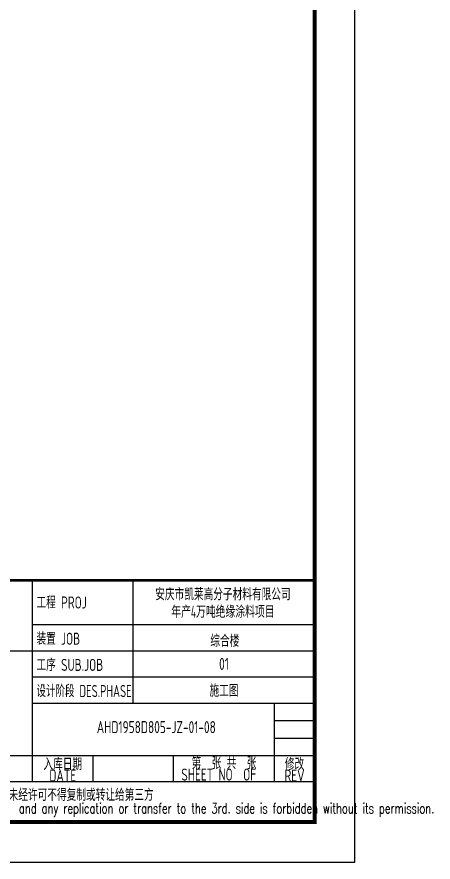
# Model space of a CAD drawing. Extents: x 5904849 to 6011887, y -826029 to -177002.
# Drawn here: x 5955862 to 5966187, y -634133 to -613133 of the extents above; entities that cross this region are included whole.
import ezdxf
from ezdxf.enums import TextEntityAlignment as Align

# ---------------------------------------------------------------- set-up
doc = ezdxf.new("R2010")
doc.units = 0
doc.header["$LTSCALE"] = 1000
doc.header["$MEASUREMENT"] = 0
doc.layers.get('0').update_dxf_attribs({"linetype": 'CONTINUOUS'})
doc.layers.add('PUB_TITLE', color=4, linetype='CONTINUOUS')
doc.styles.add('ECEC_TQ', font='txt_l.shx', dxfattribs={"bigfont": 'hztxt_l.shx'})
doc.styles.add('sceie', font='sceie.shx', dxfattribs={"bigfont": 'sceic.shx'})

msp = doc.modelspace()

# ---------------------------------------------------------------- linework, layer by layer
for p, q in [((5956249.4, -632133), (5956249.4, -627133)), ((5958749.4, -630183), (5958749.4, -627133)), ((5963249.4, -633133), (5963249.4, -627133)), ((5956249.4, -628233), (5963249.4, -628233)), ((5945249.4, -628883), (5956249.4, -628883)), ((5956249.4, -628883), (5963249.4, -628883)), ((5956249.4, -629533), (5963249.4, -629533)), ((5956249.4, -630183), (5963249.4, -630183)), ((5962249.4, -632133), (5962249.4, -630183)), ((5962249.4, -630616.3), (5963249.4, -630616.3)), ((5962249.4, -631049.7), (5963249.4, -631049.7)), ((5950749.4, -631483), (5963249.4, -631483)), ((5957749.4, -632133), (5957749.4, -631483)), ((5959749.4, -632133), (5959749.4, -631483)), ((5945249.4, -632133), (5963249.4, -632133)), ((5945249.4, -633133), (5963249.4, -633133))]:
    msp.add_line(p, q)
at = {"const_width": 70}
msp.add_lwpolyline([(5963249.4, -627133), (5945249.4, -627133)], dxfattribs=at)
at = {"layer": 'PUB_TITLE', "color": 4}
msp.add_lwpolyline([(5904849.4, -634133), (5964249.4, -634133), (5964249.4, -592133), (5904849.4, -592133)], close=True, dxfattribs=at)
at = {"layer": 'PUB_TITLE', "color": 4, "const_width": 100}
msp.add_lwpolyline([(5907349.4, -633133), (5963249.4, -633133), (5963249.4, -593133), (5907349.4, -593133)], close=True, dxfattribs=at)

# ---------------------------------------------------------------- texts
for s, height, style, width, p in [('安庆市凯莱高分子材料有限公司', 300, 'sceie', 0.8, (5960973.1, -627462.8)), ('年产4万吨绝缘涂料项目', 300, 'sceie', 0.65, (5960973.1, -627897.8)), ('综合楼', 300, 'sceie', 0.8, (5961020.9, -628619)), ('01', 300, 'sceie', 0.8, (5960999.4, -629208)), ('施工图', 300, 'sceie', 0.8, (5960999.4, -629858)), ('入库日期', 300, 'sceie', 0.8, (5956999.4, -631683)), ('第  张 共  张', 300, 'sceie', 0.8, (5960999.4, -631658)), ('修改', 300, 'sceie', 0.8, (5962749.4, -631683)), ('DATE', 300, 'sceie', 0.8, (5956999.4, -631983)), ('SHEET NO  OF  ', 300, 'sceie', 0.8, (5960999.4, -631958)), ('REV', 300, 'sceie', 0.8, (5962749.4, -631983)), ('本文件专有权属安徽华东化工医药工程有限责任公司所有,未经许可不得复制或转让给第三方', 300, 'sceie', 0.8, (5954420.5, -632481.9)), ('The proprietary right of this document belongs to Anhui Huadong Chemical And Medical Engineering  Co.,Ltd.  and any replication or transfer to the 3rd. side is forbidden without its permission. ', 250, 'ECEC_TQ', 0.72, (5954249.4, -632833))]:
    msp.add_text(s, height=height, dxfattribs=dict(style=style, width=width)).set_placement(p, align=Align.MIDDLE)
at = {"style": 'sceie'}
for s, width, p in [('工程 PROJ', 0.8, (5956346.2, -627833)), ('装置 JOB', 0.8, (5956346.2, -628733)), ('工序 SUB.JOB', 0.8, (5956346.2, -629383)), ('设计阶段 DES.PHASE', 0.75, (5956346.2, -630033))]:
    msp.add_text(s, height=300, dxfattribs=dict(at, width=width)).set_placement(p)
at = {"style": 'sceie', "width": 0.8}
msp.add_attdef('AHD1958D805-JZ-01-08', text='200320-02-040', height=300, dxfattribs=at).set_placement((5959320.1, -630779.3), align=Align.MIDDLE)

doc.saveas('drawing.dxf')
